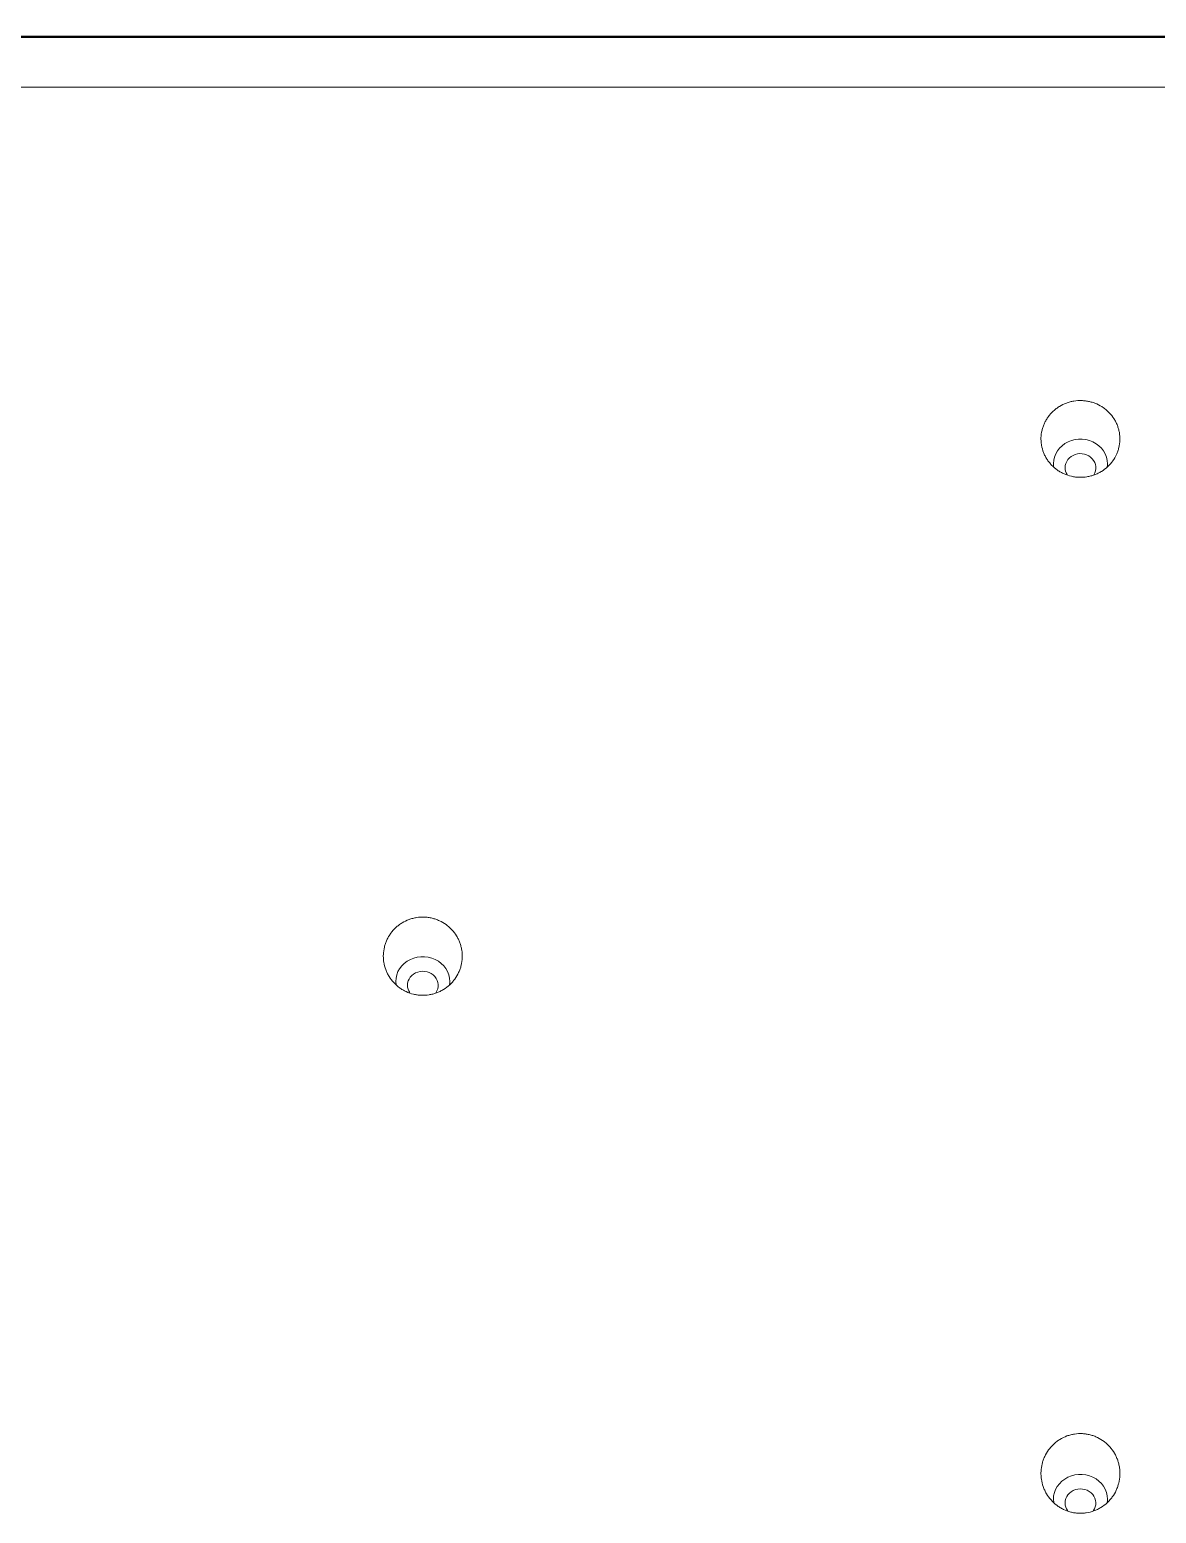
# Model space of a CAD drawing. Header units: inches. Extents: x 3778 to 56227, y -16914 to 35091.
# Drawn here: x 39081.33 to 39109.71, y -10594.98 to -10557.59 of the extents above; entities that cross this region are included whole.
import ezdxf

# ---------------------------------------------------------------- set-up
doc = ezdxf.new("R2010")
doc.units = ezdxf.units.IN
doc.header["$LTSCALE"] = 100
doc.header["$MEASUREMENT"] = 0
doc.layers.add('2-con', color=2, linetype='Continuous')
doc.layers.add('mark-B', color=2, linetype='Continuous', lineweight=20)

# ---------------------------------------------------------------- blocks, each defined once
blk = doc.blocks.new('무풍1way 일반')
at = {"layer": 'mark-B'}
for p, q in [((-439.258, -500.218), (439.258, -500.218)), ((-439.258, -500.239), (439.258, -500.239))]:
    blk.add_line(p, q, dxfattribs=at)
for centre, major_axis, start_param, end_param in [((-426.253, -463.291), (0.387, 0), 2.546164, 6.283185), ((-426.253, -463.291), (0.387, 0), 0, 0.595424), ((-426.253, -463.388), (-0.681, 0), 0, 3.286696), ((-426.253, -463.388), (-0.681, 0), 6.152808, 6.283185), ((-409.685, -476.335), (0.387, 0), 2.579156, 6.283185), ((-409.685, -476.335), (0.387, 0), 0, 0.552333), ((-409.685, -476.432), (-0.681, 0), 0, 3.280513), ((-409.685, -476.432), (-0.681, 0), 6.164688, 6.283185), ((-426.253, -489.379), (0.387, 0), 2.611837, 6.283185), ((-426.253, -489.379), (0.387, 0), 0, 0.512863), ((-426.253, -489.476), (-0.681, 0), 0, 3.274619), ((-426.253, -489.476), (-0.681, 0), 6.175878, 6.283185)]:
    blk.add_ellipse(centre, major_axis=major_axis, ratio=0.913545, start_param=start_param, end_param=end_param, dxfattribs=at)
for points, degree, knots in [([(-427.246, -463.985), (-427.243, -463.92), (-427.234, -463.856), (-427.21, -463.762), (-427.201, -463.731), (-427.18, -463.669), (-427.167, -463.639), (-427.126, -463.55), (-427.093, -463.494), (-427.036, -463.415), (-427.016, -463.39), (-426.983, -463.353), (-426.972, -463.34), (-426.949, -463.317), (-426.937, -463.306), (-426.877, -463.25), (-426.825, -463.211), (-426.755, -463.168), (-426.741, -463.159), (-426.712, -463.143), (-426.697, -463.136), (-426.653, -463.114), (-426.622, -463.101), (-426.53, -463.068), (-426.466, -463.051), (-426.368, -463.036), (-426.335, -463.033), (-426.269, -463.03), (-426.203, -463.03), (-426.138, -463.036), (-426.088, -463.044), (-426.072, -463.047), (-426.039, -463.053), (-426.023, -463.057), (-425.943, -463.078), (-425.882, -463.1), (-425.808, -463.136), (-425.793, -463.144), (-425.764, -463.16), (-425.75, -463.168), (-425.708, -463.194), (-425.681, -463.212), (-425.603, -463.272), (-425.555, -463.316), (-425.467, -463.415), (-425.429, -463.468), (-425.38, -463.552), (-425.365, -463.581), (-425.345, -463.625), (-425.338, -463.64), (-425.326, -463.671), (-425.32, -463.686), (-425.293, -463.763), (-425.278, -463.826), (-425.266, -463.906), (-425.264, -463.922), (-425.261, -463.954), (-425.26, -463.971), (-425.258, -464.019), (-425.258, -464.052), (-425.263, -464.149), (-425.272, -464.213), (-425.295, -464.307), (-425.304, -464.339), (-425.326, -464.4), (-425.338, -464.43), (-425.379, -464.518), (-425.411, -464.575), (-425.469, -464.654), (-425.49, -464.68), (-425.533, -464.729), (-425.579, -464.775), (-425.629, -464.817), (-425.668, -464.847), (-425.681, -464.857), (-425.708, -464.875), (-425.722, -464.884), (-425.793, -464.927), (-425.851, -464.956), (-425.944, -464.99), (-425.975, -465), (-426.04, -465.016), (-426.072, -465.023), (-426.17, -465.038), (-426.236, -465.041), (-426.318, -465.037), (-426.335, -465.036), (-426.368, -465.032), (-426.417, -465.026), (-426.498, -465.01), (-426.561, -464.99), (-426.607, -464.973), (-426.622, -464.967), (-426.653, -464.954), (-426.668, -464.947), (-426.743, -464.911), (-426.798, -464.877), (-426.877, -464.818), (-426.902, -464.797), (-426.95, -464.752), (-426.973, -464.728), (-427.038, -464.655), (-427.076, -464.603), (-427.117, -464.532), (-427.125, -464.518), (-427.14, -464.489), (-427.162, -464.445), (-427.192, -464.37), (-427.211, -464.308), (-427.222, -464.26), (-427.226, -464.244), (-427.232, -464.212), (-427.235, -464.196), (-427.246, -464.115), (-427.25, -464.05), (-427.246, -463.985)], 3, [0, 0, 0, 0, 0.03125, 0.03125, 0.046875, 0.046875, 0.0625, 0.0625, 0.09375, 0.09375, 0.109375, 0.109375, 0.117187, 0.117187, 0.125, 0.125, 0.15625, 0.15625, 0.164062, 0.164062, 0.171875, 0.171875, 0.1875, 0.1875, 0.21875, 0.21875, 0.234375, 0.234375, 0.25, 0.265625, 0.265625, 0.273437, 0.273437, 0.28125, 0.28125, 0.3125, 0.3125, 0.320312, 0.320312, 0.328125, 0.328125, 0.34375, 0.34375, 0.375, 0.375, 0.40625, 0.40625, 0.421875, 0.421875, 0.429687, 0.429687, 0.4375, 0.4375, 0.46875, 0.46875, 0.476562, 0.476562, 0.484375, 0.484375, 0.5, 0.5, 0.53125, 0.53125, 0.546875, 0.546875, 0.5625, 0.5625, 0.59375, 0.59375, 0.609375, 0.609375, 0.625, 0.640625, 0.640625, 0.648437, 0.648437, 0.65625, 0.65625, 0.6875, 0.6875, 0.703125, 0.703125, 0.71875, 0.71875, 0.75, 0.75, 0.757812, 0.757812, 0.765625, 0.78125, 0.796875, 0.796875, 0.804687, 0.804687, 0.8125, 0.8125, 0.84375, 0.84375, 0.859375, 0.859375, 0.875, 0.875, 0.90625, 0.90625, 0.914062, 0.914062, 0.921875, 0.9375, 0.953125, 0.953125, 0.960937, 0.960937, 0.96875, 0.96875, 1, 1, 1, 1]), ([(-410.678, -477.029), (-410.676, -476.965), (-410.667, -476.901), (-410.644, -476.809), (-410.635, -476.778), (-410.614, -476.717), (-410.602, -476.687), (-410.561, -476.599), (-410.529, -476.544), (-410.472, -476.466), (-410.452, -476.441), (-410.409, -476.392), (-410.386, -476.369), (-410.314, -476.303), (-410.263, -476.264), (-410.179, -476.213), (-410.15, -476.197), (-410.091, -476.168), (-410.031, -476.143), (-409.969, -476.123), (-409.906, -476.107), (-409.874, -476.1), (-409.776, -476.085), (-409.71, -476.081), (-409.612, -476.085), (-409.579, -476.088), (-409.531, -476.094), (-409.514, -476.097), (-409.482, -476.103), (-409.466, -476.107), (-409.386, -476.126), (-409.324, -476.147), (-409.25, -476.182), (-409.235, -476.189), (-409.206, -476.204), (-409.192, -476.212), (-409.15, -476.237), (-409.122, -476.255), (-409.044, -476.312), (-408.995, -476.355), (-408.907, -476.451), (-408.868, -476.503), (-408.818, -476.585), (-408.803, -476.613), (-408.781, -476.657), (-408.775, -476.671), (-408.762, -476.701), (-408.756, -476.716), (-408.728, -476.792), (-408.712, -476.853), (-408.7, -476.932), (-408.698, -476.948), (-408.694, -476.98), (-408.693, -476.996), (-408.69, -477.044), (-408.69, -477.076), (-408.694, -477.172), (-408.703, -477.235), (-408.721, -477.313), (-408.725, -477.328), (-408.734, -477.359), (-408.749, -477.405), (-408.779, -477.479), (-408.809, -477.536), (-408.841, -477.591), (-408.859, -477.619), (-408.916, -477.697), (-408.959, -477.746), (-409.03, -477.811), (-409.055, -477.832), (-409.107, -477.871), (-409.134, -477.89), (-409.218, -477.941), (-409.276, -477.969), (-409.353, -477.998), (-409.368, -478.003), (-409.4, -478.013), (-409.416, -478.017), (-409.464, -478.03), (-409.496, -478.037), (-409.593, -478.052), (-409.658, -478.056), (-409.74, -478.053), (-409.757, -478.051), (-409.79, -478.049), (-409.839, -478.043), (-409.919, -478.028), (-409.982, -478.009), (-410.028, -477.993), (-410.044, -477.988), (-410.074, -477.975), (-410.09, -477.969), (-410.164, -477.934), (-410.22, -477.902), (-410.299, -477.844), (-410.324, -477.824), (-410.373, -477.781), (-410.396, -477.758), (-410.462, -477.687), (-410.501, -477.635), (-410.543, -477.567), (-410.551, -477.552), (-410.567, -477.524), (-410.589, -477.481), (-410.62, -477.407), (-410.639, -477.347), (-410.651, -477.3), (-410.655, -477.285), (-410.662, -477.253), (-410.665, -477.237), (-410.677, -477.158), (-410.681, -477.094), (-410.678, -477.029)], 3, [0, 0, 0, 0, 0.03125, 0.03125, 0.046875, 0.046875, 0.0625, 0.0625, 0.09375, 0.09375, 0.109375, 0.109375, 0.125, 0.125, 0.15625, 0.15625, 0.171875, 0.171875, 0.1875, 0.203125, 0.203125, 0.21875, 0.21875, 0.25, 0.25, 0.265625, 0.265625, 0.273437, 0.273437, 0.28125, 0.28125, 0.3125, 0.3125, 0.320312, 0.320312, 0.328125, 0.328125, 0.34375, 0.34375, 0.375, 0.375, 0.40625, 0.40625, 0.421875, 0.421875, 0.429687, 0.429687, 0.4375, 0.4375, 0.46875, 0.46875, 0.476562, 0.476562, 0.484375, 0.484375, 0.5, 0.5, 0.53125, 0.53125, 0.539062, 0.539062, 0.546875, 0.5625, 0.578125, 0.578125, 0.59375, 0.59375, 0.625, 0.625, 0.640625, 0.640625, 0.65625, 0.65625, 0.6875, 0.6875, 0.695313, 0.695313, 0.703125, 0.703125, 0.71875, 0.71875, 0.75, 0.75, 0.757813, 0.757813, 0.765625, 0.78125, 0.796875, 0.796875, 0.804688, 0.804688, 0.8125, 0.8125, 0.84375, 0.84375, 0.859375, 0.859375, 0.875, 0.875, 0.90625, 0.90625, 0.914063, 0.914063, 0.921875, 0.9375, 0.953125, 0.953125, 0.960938, 0.960938, 0.96875, 0.96875, 1, 1, 1, 1]), ([(-427.246, -490.073), (-427.244, -490.01), (-427.236, -489.947), (-427.214, -489.856), (-427.205, -489.825), (-427.185, -489.765), (-427.173, -489.736), (-427.133, -489.649), (-427.101, -489.595), (-427.045, -489.517), (-427.025, -489.492), (-426.982, -489.444), (-426.959, -489.421), (-426.888, -489.356), (-426.837, -489.318), (-426.768, -489.275), (-426.754, -489.267), (-426.725, -489.251), (-426.682, -489.229), (-426.607, -489.197), (-426.545, -489.178), (-426.498, -489.165), (-426.482, -489.161), (-426.45, -489.154), (-426.434, -489.151), (-426.353, -489.138), (-426.288, -489.134), (-426.19, -489.137), (-426.157, -489.139), (-426.108, -489.145), (-426.092, -489.148), (-426.06, -489.154), (-426.044, -489.157), (-425.964, -489.175), (-425.903, -489.195), (-425.828, -489.228), (-425.813, -489.235), (-425.784, -489.25), (-425.77, -489.257), (-425.727, -489.281), (-425.7, -489.298), (-425.621, -489.354), (-425.572, -489.395), (-425.505, -489.465), (-425.484, -489.49), (-425.444, -489.54), (-425.407, -489.591), (-425.376, -489.647), (-425.347, -489.703), (-425.334, -489.733), (-425.3, -489.821), (-425.283, -489.882), (-425.27, -489.959), (-425.268, -489.975), (-425.264, -490.006), (-425.262, -490.022), (-425.259, -490.07), (-425.258, -490.101), (-425.261, -490.195), (-425.27, -490.258), (-425.288, -490.335), (-425.292, -490.35), (-425.301, -490.38), (-425.315, -490.426), (-425.344, -490.499), (-425.374, -490.555), (-425.398, -490.596), (-425.406, -490.61), (-425.423, -490.636), (-425.433, -490.649), (-425.48, -490.714), (-425.522, -490.762), (-425.593, -490.827), (-425.618, -490.847), (-425.656, -490.877), (-425.67, -490.886), (-425.697, -490.904), (-425.71, -490.913), (-425.779, -490.955), (-425.837, -490.984), (-425.914, -491.012), (-425.929, -491.017), (-425.96, -491.027), (-425.976, -491.032), (-426.024, -491.044), (-426.056, -491.051), (-426.152, -491.067), (-426.217, -491.071), (-426.299, -491.069), (-426.316, -491.068), (-426.348, -491.065), (-426.397, -491.06), (-426.477, -491.046), (-426.54, -491.029), (-426.587, -491.014), (-426.602, -491.008), (-426.633, -490.997), (-426.648, -490.99), (-426.722, -490.958), (-426.779, -490.926), (-426.858, -490.871), (-426.883, -490.851), (-426.933, -490.809), (-426.956, -490.787), (-427.023, -490.718), (-427.062, -490.668), (-427.105, -490.601), (-427.114, -490.587), (-427.129, -490.559), (-427.152, -490.517), (-427.184, -490.445), (-427.204, -490.385), (-427.217, -490.34), (-427.221, -490.324), (-427.227, -490.294), (-427.231, -490.278), (-427.244, -490.2), (-427.248, -490.137), (-427.246, -490.073)], 3, [0, 0, 0, 0, 0.03125, 0.03125, 0.046875, 0.046875, 0.0625, 0.0625, 0.09375, 0.09375, 0.109375, 0.109375, 0.125, 0.125, 0.15625, 0.15625, 0.164062, 0.164062, 0.171875, 0.1875, 0.203125, 0.203125, 0.210937, 0.210937, 0.21875, 0.21875, 0.25, 0.25, 0.265625, 0.265625, 0.273437, 0.273437, 0.28125, 0.28125, 0.3125, 0.3125, 0.320312, 0.320312, 0.328125, 0.328125, 0.34375, 0.34375, 0.375, 0.375, 0.390625, 0.390625, 0.40625, 0.421875, 0.421875, 0.4375, 0.4375, 0.46875, 0.46875, 0.476562, 0.476562, 0.484375, 0.484375, 0.5, 0.5, 0.53125, 0.53125, 0.539062, 0.539062, 0.546875, 0.5625, 0.578125, 0.578125, 0.585937, 0.585937, 0.59375, 0.59375, 0.625, 0.625, 0.640625, 0.640625, 0.648437, 0.648437, 0.65625, 0.65625, 0.6875, 0.6875, 0.695312, 0.695312, 0.703125, 0.703125, 0.71875, 0.71875, 0.75, 0.75, 0.757812, 0.757812, 0.765625, 0.78125, 0.796875, 0.796875, 0.804687, 0.804687, 0.8125, 0.8125, 0.84375, 0.84375, 0.859375, 0.859375, 0.875, 0.875, 0.90625, 0.90625, 0.914062, 0.914062, 0.921875, 0.9375, 0.953125, 0.953125, 0.960937, 0.960937, 0.96875, 0.96875, 1, 1, 1, 1]), ([(443.19, -500.416), (442.614, -500.392), (442.325, -500.381), (441.845, -500.362), (441.459, -500.347), (440.998, -500.33), (440.594, -500.316), (440.141, -500.301), (439.728, -500.29), (438.805, -500.264), (437.997, -500.254), (437.552, -500.248), (437.131, -500.248), (437.037, -500.248), (436.729, -500.248), (436.637, -500.248), (436.451, -500.248), (432.803, -500.248), (422.416, -500.248), (401.641, -500.248), (360.092, -500.248), (276.994, -500.248), (221.595, -500.248), (221.531, -500.248), (0, -500.248), (-110.798, -500.248), (-276.994, -500.248), (-360.092, -500.248), (-401.641, -500.248), (-422.416, -500.248), (-432.803, -500.248), (-437.131, -500.248), (-437.997, -500.248), (-438.124, -500.248), (-438.213, -500.248), (-438.324, -500.248), (-438.64, -500.25), (-438.863, -500.253), (-439.279, -500.259), (-439.728, -500.271), (-440.14, -500.282), (-440.594, -500.299), (-440.997, -500.314), (-441.459, -500.334), (-441.844, -500.351), (-442.325, -500.374), (-442.613, -500.387), (-443.191, -500.416)], 2, [0, 0, 0, 0.000977, 0.000977, 0.001953, 0.001953, 0.00293, 0.00293, 0.003906, 0.003906, 0.005859, 0.005859, 0.006836, 0.006836, 0.007115, 0.007394, 0.007394, 0.007812, 0.015625, 0.03125, 0.0625, 0.125, 0.25, 0.25, 0.5, 0.5, 0.75, 0.875, 0.9375, 0.96875, 0.984375, 0.992188, 0.994141, 0.994141, 0.994385, 0.994385, 0.994629, 0.995117, 0.995117, 0.996094, 0.996094, 0.99707, 0.99707, 0.998047, 0.998047, 0.999023, 0.999023, 1, 1, 1]), ([(443.19, -500.416), (442.614, -500.392), (442.325, -500.381), (441.845, -500.362), (441.459, -500.347), (440.998, -500.33), (440.594, -500.316), (440.141, -500.301), (439.728, -500.29), (438.805, -500.264), (437.997, -500.254), (437.552, -500.248), (437.131, -500.248), (437.037, -500.248), (436.729, -500.248), (436.637, -500.248), (436.451, -500.248), (432.803, -500.248), (422.416, -500.248), (401.641, -500.248), (360.092, -500.248), (276.994, -500.248), (221.595, -500.248), (221.531, -500.248), (0, -500.248), (-110.798, -500.248), (-276.994, -500.248), (-360.092, -500.248), (-401.641, -500.248), (-422.416, -500.248), (-432.803, -500.248), (-437.131, -500.248), (-437.997, -500.248), (-438.124, -500.248), (-438.213, -500.248), (-438.324, -500.248), (-438.64, -500.25), (-438.863, -500.253), (-439.279, -500.259), (-439.728, -500.271), (-440.14, -500.282), (-440.594, -500.299), (-440.997, -500.314), (-441.459, -500.334), (-441.844, -500.351), (-442.325, -500.374), (-442.613, -500.387), (-443.191, -500.416)], 2, [0, 0, 0, 0.000977, 0.000977, 0.001953, 0.001953, 0.00293, 0.00293, 0.003906, 0.003906, 0.005859, 0.005859, 0.006836, 0.006836, 0.007115, 0.007394, 0.007394, 0.007812, 0.015625, 0.03125, 0.0625, 0.125, 0.25, 0.25, 0.5, 0.5, 0.75, 0.875, 0.9375, 0.96875, 0.984375, 0.992188, 0.994141, 0.994141, 0.994385, 0.994385, 0.994629, 0.995117, 0.995117, 0.996094, 0.996094, 0.99707, 0.99707, 0.998047, 0.998047, 0.999023, 0.999023, 1, 1, 1])]:
    blk.add_open_spline(points, degree=degree, knots=knots, dxfattribs=at)
blk.add_open_spline([(0, -498.971), (-146.42, -498.971), (-292.839, -498.971), (-439.259, -498.971)], degree=3, dxfattribs=at)
blk = doc.blocks.new('dpdjzjs')
at = {"layer": 'mark-B', "rotation": 180}
blk.add_blockref('무풍1way 일반', (174652.415, 90772.437), dxfattribs=at)

msp = doc.modelspace()

# ---------------------------------------------------------------- block references
at = {"layer": '2-con'}
msp.add_blockref('dpdjzjs', (-135970.865, -101830.442), dxfattribs=at)

doc.saveas('drawing.dxf')
